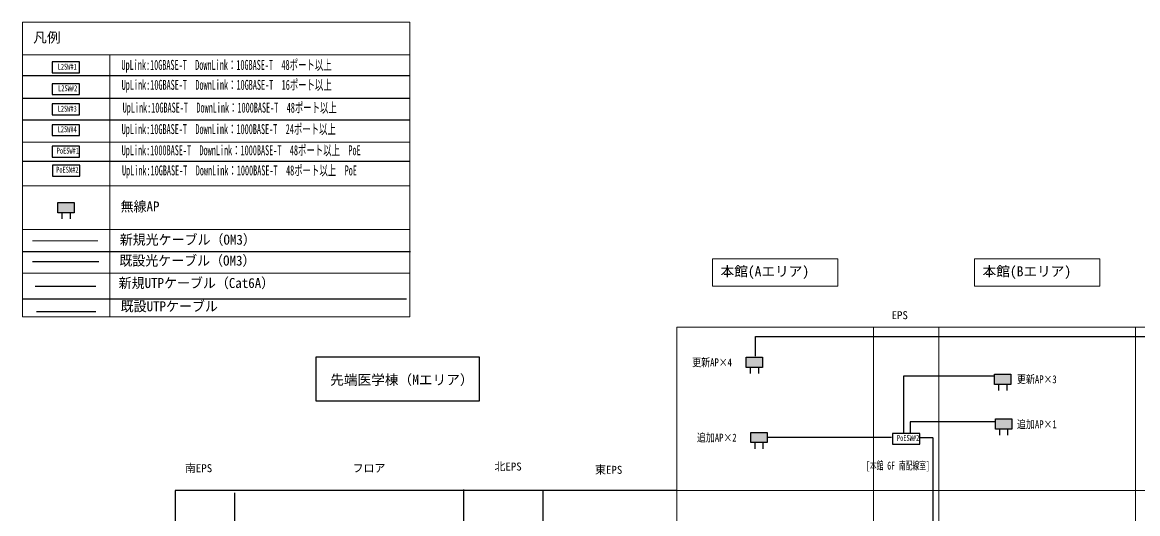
# Model space of a CAD drawing. Units: millimetres, scale not verified. Extents: x -207 to 210, y -148 to 147.
# Drawn here: x -206.3 to -2, y 56.6 to 146.7 of the extents above; entities that cross this region are included whole.
import ezdxf
from ezdxf.enums import TextEntityAlignment as Align

# ---------------------------------------------------------------- set-up
doc = ezdxf.new("R2010")
doc.units = ezdxf.units.MM
doc.header["$LTSCALE"] = 0.5
for name, color, linetype in [('0-0_0', 5, 'Continuous'), ('0-7_1AP', 7, 'Continuous'), ('0-9_0AP', 7, 'Continuous')]:
    doc.layers.add(name, color=color, linetype=linetype)
for name, color, linetype, lineweight in [('0-4__KUTAI', 7, 'Continuous', 18), ('0-6_00HAN', 7, 'Continuous', 18), ('0-A_1LAP', 1, 'Continuous', 18)]:
    doc.layers.add(name, color=color, linetype=linetype, lineweight=lineweight)
doc.styles.add('ＭＳ ゴシック', font='')
doc.styles.get('ＭＳ ゴシック').set_extended_font_data('MS Gothic')

# ---------------------------------------------------------------- blocks, each defined once
blk = doc.blocks.new('U12')
at = {"layer": '0-0_0', "color": 7}
for points in [[(-2, -1.25), (-2, 1.25), (2, -1.25)], [(2, -1.25), (-2, 1.25), (2, 1.25)]]:
    blk.add_solid(points, dxfattribs=at)
blk = doc.blocks.new('A01')
at = {"layer": '0-0_0', "color": 7}
for p, q in [((-1, -1.25), (-1, -2.75)), ((1, -1.25), (1, -2.75))]:
    blk.add_line(p, q, dxfattribs=at)
blk.add_lwpolyline([(2, -1.25), (-2, -1.25), (-2, 1.25), (2, 1.25)], close=True, dxfattribs=at)
at = {"layer": '0-0_0'}
blk.add_blockref('U12', (0, 0), dxfattribs=at)

msp = doc.modelspace()

# ---------------------------------------------------------------- linework, layer by layer
at = {"layer": '0-0_0', "color": 7}
for p, q in [((-206.3293, 136.9324), (-135.3683, 136.9324)), ((-206.2099, 132.8144), (-135.3683, 132.8144)), ((-206.2099, 128.8158), (-135.3683, 128.8158)), ((-206.1502, 121.2362), (-135.3683, 121.2362)), ((-206.1926, 104.6513), (-135.2182, 104.6513)), ((-206.1651, 95.9687), (-135.9352, 95.9687)), ((-41.8907, 69.3028), (-41.8907, 71.3028)), ((-46.8907, 69.3028), (-41.8907, 69.3028)), ((-167.4842, 60.4273), (-167.4842, -88.8281)), ((-125.5055, 61.01), (-125.5055, -89.1518)), ((-110.9847, 60.7294), (-110.9847, -89.4323))]:
    msp.add_line(p, q, dxfattribs=at)
at = {"layer": '0-0_0', "color": 6}
msp.add_line((-204.4695, 102.8462), (-192.3259, 102.8462), dxfattribs=at)
at = {"layer": '0-0_0'}
for p, q in [((-204.0013, 98.28), (-192.8611, 98.28)), ((-47.0661, 70.5768), (-69.8942, 70.5768)), ((-39.4469, 70.4897), (-41.89, 70.4897)), ((-39.453, -79.5153), (-39.453, 70.4425))]:
    msp.add_line(p, q, dxfattribs=at)
at = {"layer": '0-0_0', "color": 134}
msp.add_line((-203.7481, 93.6859), (-192.8711, 93.6859), dxfattribs=at)
at = {"layer": '0-0_0', "color": 7}
for points in [[(-200.8767, 137.4617), (-195.8767, 137.4617), (-195.8767, 139.4617), (-200.8767, 139.4617)], [(-200.8767, 133.4333), (-195.8767, 133.4333), (-195.8767, 135.4333), (-200.8767, 135.4333)], [(-200.8767, 129.7629), (-195.8767, 129.7629), (-195.8767, 131.7629), (-200.8767, 131.7629)], [(-200.8767, 125.9134), (-195.8767, 125.9134), (-195.8767, 127.9134), (-200.8767, 127.9134)], [(-200.8767, 121.9745), (-195.8767, 121.9745), (-195.8767, 123.9745), (-200.8767, 123.9745)], [(-200.7872, 118.4831), (-195.7872, 118.4831), (-195.7872, 120.4831), (-200.7872, 120.4831)], [(-152.5727, 77.2747), (-122.5727, 77.2747), (-122.5727, 85.2747), (-152.5727, 85.2747)]]:
    msp.add_lwpolyline(points, close=True, dxfattribs=at)
at = {"layer": '0-0_0', "color": 134}
for points in [[(-71.9954, 85.4855), (-71.9954, 89.0957), (39.184, 89.0957), (39.184, 85.4855)], [(-28.3442, 81.8205), (-44.8638, 81.8205), (-44.8638, 71.2632)]]:
    msp.add_lwpolyline(points, dxfattribs=at)
at = {"layer": '0-0_0'}
msp.add_lwpolyline([(-28.1801, 73.3966), (-43.6604, 73.3966), (-43.6604, 71.3179)], dxfattribs=at)
at = {"layer": '0-0_0', "color": 7}
for points in [[(-41.8907, 71.3028), (-46.8907, 71.3028), (-46.8907, 69.3028)], [(-86.41, 60.8148), (-178.3008, 60.8148), (-178.3008, -88.8281)]]:
    msp.add_lwpolyline(points, dxfattribs=at)
at = {"layer": '0-4__KUTAI'}
for p, q in [((-56.91, 103.3148), (-79.91, 103.3148)), ((-79.91, 103.3148), (-79.91, 98.3148)), ((-56.91, 98.3148), (-56.91, 103.3148)), ((-8.91, 103.3148), (-31.91, 103.3148)), ((-31.91, 103.3148), (-31.91, 98.3148)), ((-8.91, 98.3148), (-8.91, 103.3148)), ((-79.91, 98.3148), (-56.91, 98.3148)), ((-31.91, 98.3148), (-8.91, 98.3148)), ((-86.41, -119.1852), (-86.41, 90.8148)), ((-86.41, 90.8148), (81.59, 90.8148)), ((-86.41, 90.8148), (-86.41, -119.1852)), ((-50.41, 90.8148), (-86.41, 90.8148)), ((-50.41, 90.8148), (-50.41, -89.1852)), ((-38.41, 90.8148), (-50.41, 90.8148)), ((-2.41, 90.8148), (-38.41, 90.8148)), ((-38.41, 90.8148), (-38.41, -89.1852)), ((-2.41, 90.8148), (-2.41, -119.1852)), ((33.59, 90.8148), (-2.41, 90.8148)), ((-50.41, 60.8148), (-86.41, 60.8148)), ((-38.41, 60.8148), (-50.41, 60.8148)), ((-2.41, 60.8148), (-38.41, 60.8148)), ((33.59, 60.8148), (-2.41, 60.8148))]:
    msp.add_line(p, q, dxfattribs=at)
at = {"layer": '0-6_00HAN'}
for points in [[(-206.3182, 140.7092), (-135.3182, 140.7092), (-135.3182, 146.7092), (-206.3182, 146.7092)], [(-190.3182, 124.7092), (-206.3182, 124.7092), (-206.3182, 140.7092), (-190.3182, 140.7092)], [(-190.3182, 124.7092), (-135.3182, 124.7092), (-135.3182, 140.7092), (-190.3182, 140.7092)], [(-190.3182, 116.7092), (-206.3182, 116.7092), (-206.3182, 124.7092), (-190.3182, 124.7092)], [(-190.3182, 116.7092), (-135.3182, 116.7092), (-135.3182, 124.7092), (-190.3182, 124.7092)], [(-190.3182, 108.7092), (-206.3182, 108.7092), (-206.3182, 116.7092), (-190.3182, 116.7092)], [(-190.3182, 108.7092), (-135.3182, 108.7092), (-135.3182, 116.7092), (-190.3182, 116.7092)], [(-190.3182, 108.7092), (-206.3182, 108.7092), (-206.3182, 100.7092), (-190.3182, 100.7092)], [(-190.3182, 108.7092), (-135.3182, 108.7092), (-135.3182, 100.7092), (-190.3182, 100.7092)], [(-190.3182, 100.7092), (-206.3182, 100.7092), (-206.3182, 92.7092), (-190.3182, 92.7092)], [(-190.3182, 100.7092), (-135.3182, 100.7092), (-135.3182, 92.7092), (-190.3182, 92.7092)]]:
    msp.add_lwpolyline(points, close=True, dxfattribs=at)
at = {"layer": '0-A_1LAP'}
msp.add_line((-204.4798, 106.6205), (-192.4798, 106.6205), dxfattribs=at)

# ---------------------------------------------------------------- block references
at = {"layer": '0-9_0AP', "xscale": 0.75, "yscale": 0.75}
for p in [(-198.3182, 112.7092), (-72.2335, 84.3455), (-26.7266, 81.2326), (-26.567, 73.0371), (-71.3828, 70.546)]:
    msp.add_blockref('A01', p, dxfattribs=at)

# ---------------------------------------------------------------- texts
at = {"layer": '0-0_0', "color": 7, "style": 'ＭＳ ゴシック'}
for s, height, width, p in [('L2SW#1', 1.1, 0.65, (-199.8538, 137.6784)), ('L2SW#2', 1.1, 0.65, (-199.7643, 133.7395)), ('L2SW#3', 1.1, 0.65, (-199.8538, 129.9795)), ('L2SW#4', 1.1, 0.65, (-199.8538, 126.2196)), ('PoESW#1', 1.1, 0.65, (-200.0329, 122.2807)), ('PoESW#2', 1.1, 0.65, (-200.1224, 118.7893)), ('既設光ケーブル（OM3）', 1.833, 0.95, (-188.5516, 101.5333)), ('PoESW#2', 1.1, 0.65, (-46.0926, 69.5921))]:
    msp.add_text(s, height=height, dxfattribs=dict(at, width=width)).set_placement(p, align=Align.BOTTOM_LEFT)
at = {"layer": '0-4__KUTAI', "style": 'ＭＳ ゴシック'}
for s, height, p in [('本館(Aエリア)', 1.833, (-78.41, 99.5648)), ('本館(Bエリア)', 1.833, (-30.41, 99.5648)), ('EPS', 1.466, (-47.0767, 91.8148)), ('先端医学棟（Mエリア）', 1.833, (-149.917, 79.6704)), ('南EPS', 1.466, (-176.5376, 63.7508)), ('フロア', 1.466, (-145.8133, 63.7508)), ('北EPS', 1.466, (-119.8296, 64.0529)), ('東EPS', 1.466, (-101.3993, 63.4486))]:
    msp.add_text(s, height=height, dxfattribs=at).set_placement(p, align=Align.BOTTOM_LEFT)
at = {"layer": '0-6_00HAN', "style": 'ＭＳ ゴシック'}
msp.add_text('凡例', height=1.833, dxfattribs=at).set_placement((-204.3182, 142.4592), align=Align.BOTTOM_LEFT)
for s, width, p in [('UpLink:10GBASE-T\u3000DownLink：10GBASE-T\u300048ポート以上', 0.6, (-188.1601, 137.4273)), ('UpLink:10GBASE-T\u3000DownLink：10GBASE-T\u300016ポート以上', 0.6, (-188.1265, 133.7693)), ('UpLink:10GBASE-T\u3000DownLink：1000BASE-T\u300048ポート以上', 0.6, (-187.9474, 129.5916)), ('UpLink:10GBASE-T\u3000DownLink：1000BASE-T\u300024ポート以上', 0.6, (-188.1265, 125.6527)), ('UpLink:1000BASE-T\u3000DownLink：1000BASE-T\u300048ポート以上\u3000PoE', 0.6, (-188.1265, 121.7734)), ('UpLink:10GBASE-T\u3000DownLink：1000BASE-T\u300048ポート以上\u3000PoE', 0.6, (-188.0668, 118.0731)), ('無線AP', 0.95, (-188.3182, 111.4592)), ('新規光ケーブル（OM3）', 0.95, (-188.4798, 105.3705)), ('新規UTPケーブル（Cat6A）', 0.95, (-188.6699, 97.4173)), ('既設UTPケーブル', 0.95, (-188.3055, 93.1488))]:
    msp.add_text(s, height=1.833, dxfattribs=dict(at, width=width)).set_placement(p, align=Align.BOTTOM_LEFT)
at = {"layer": '0-7_1AP', "style": 'ＭＳ ゴシック', "width": 0.6}
msp.add_text('[本館 6F 南配線室]', height=1.466, dxfattribs=at).set_placement((-51.7692, 64.2264), align=Align.BOTTOM_LEFT)
at = {"layer": '0-9_0AP', "style": 'ＭＳ ゴシック', "width": 0.8}
for s, p in [('更新AP×4', (-83.599, 83.1538)), ('更新AP×3', (-24.1037, 80.0578)), ('追加AP×1', (-24.1037, 71.8054)), ('追加AP×2', (-82.7482, 69.3543))]:
    msp.add_text(s, height=1.466, dxfattribs=at).set_placement(p, align=Align.BOTTOM_LEFT)

doc.saveas('drawing.dxf')
